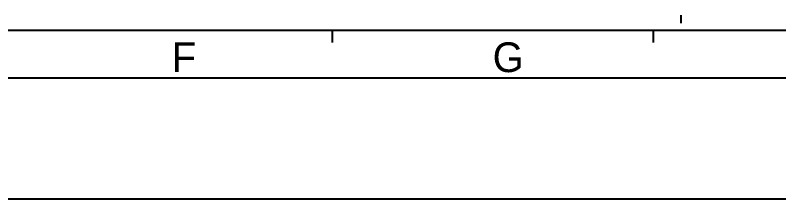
# Model space of a CAD drawing. Header units: millimetres. Extents: x 0 to 594, y 0 to 420.
# Drawn here: x 297.1 to 425.6, y 0 to 30.9 of the extents above; entities that cross this region are included whole.
import ezdxf

# ---------------------------------------------------------------- set-up
doc = ezdxf.new("R2010")
doc.units = ezdxf.units.MM
doc.header["$LTSCALE"] = 32.67
doc.layers.get('0').update_dxf_attribs({"linetype": 'CONTINUOUS'})
doc.styles.add('TEXTSTYLE_2', font='txt')

msp = doc.modelspace()

# ---------------------------------------------------------------- linework, layer by layer
at = {"color": 7, "linetype": 'CONTINUOUS'}
for p, q in [((409.176, 29.52), (409.176, 30.871)), ((564.922, 28.309), (26.422, 28.309)), ((350.422, 28.309), (350.422, 26.309)), ((404.422, 28.309), (404.422, 26.309)), ((571.422, 20.309), (20.422, 20.309)), ((0, 0), (594, 0))]:
    msp.add_line(p, q, dxfattribs=at)

# ---------------------------------------------------------------- texts
at = {"color": 7, "linetype": 'CONTINUOUS', "char_height": 5, "width": 5, "attachment_point": 1, "line_spacing_factor": 0.9, "style": 'TEXTSTYLE_2'}
for s, insert in [('F', (323.422, 26.309)), ('G', (377.422, 26.309))]:
    msp.add_mtext(s, dxfattribs=dict(at, insert=insert))

doc.saveas('drawing.dxf')
